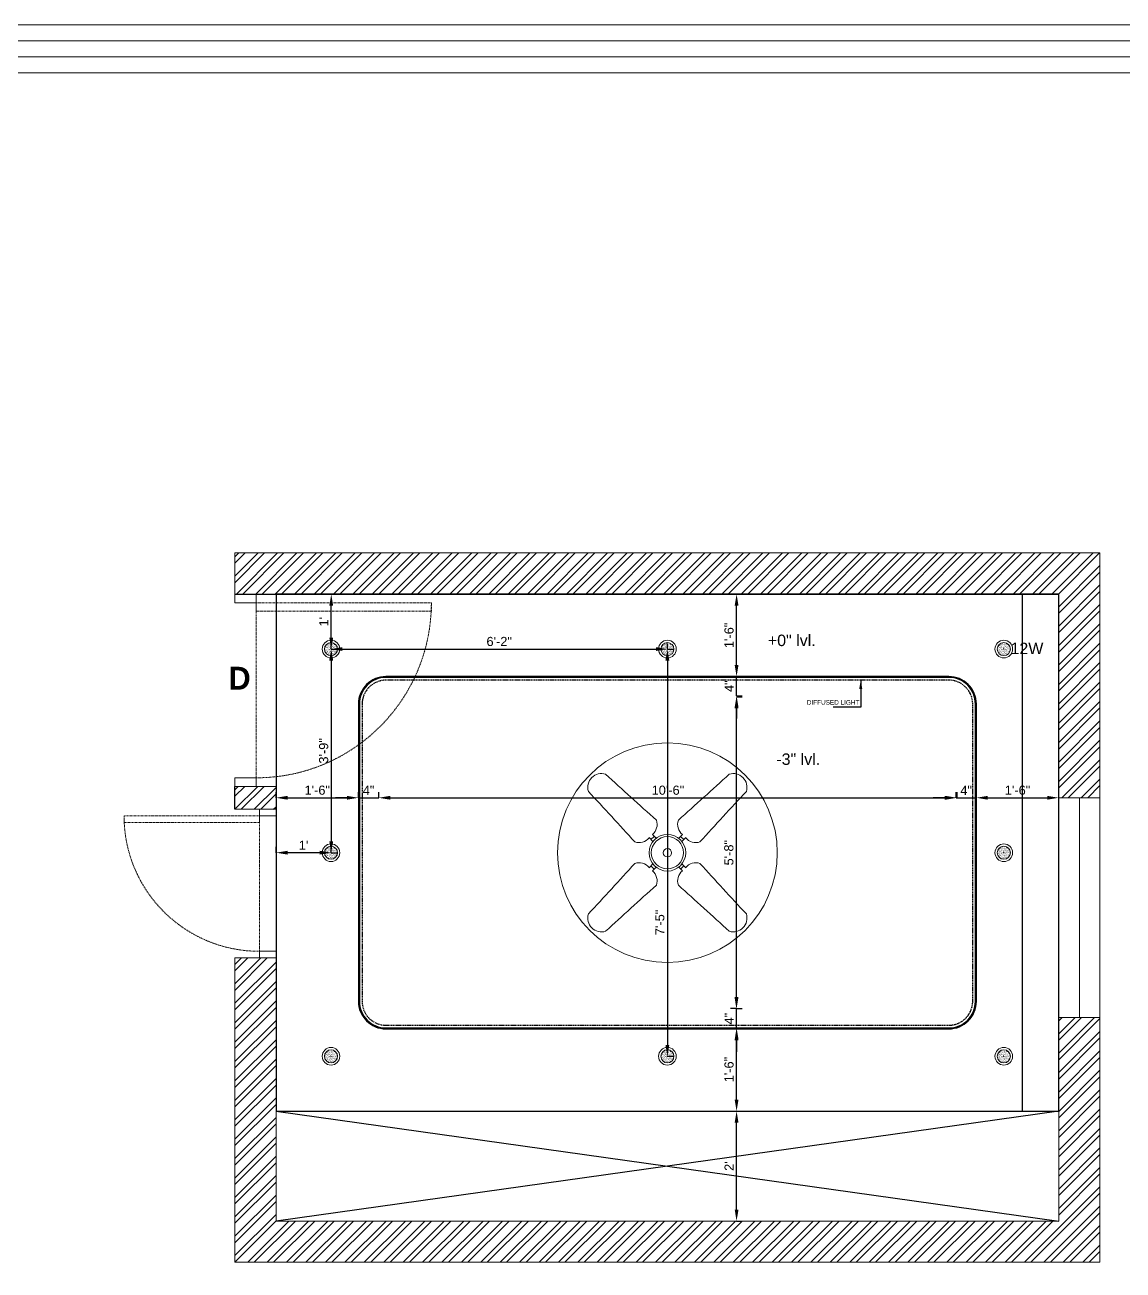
# Model space of a CAD drawing. Header units: inches. Extents: x 213 to 17763, y -4830 to 1802.
# Drawn here: x 4566.4 to 4806.3, y 1141.6 to 1413.7 of the extents above; entities that cross this region are included whole.
import ezdxf

# ---------------------------------------------------------------- set-up
doc = ezdxf.new("R2010")
doc.units = ezdxf.units.IN
doc.header["$MEASUREMENT"] = 0
for name, pattern in [('ACAD_ISO02W100', [15, 12, -3]), ('AUDIT_D_060311083008-3', [0]), ('DASHED2', [0.375, 0.25, -0.125]), ('HIDDEN', [0.375, 0.25, -0.125])]:
    doc.linetypes.add(name, pattern=pattern)
for name, color, linetype in [('.', 30, 'Continuous'), ('A-DOOR', 251, 'AUDIT_D_060311083008-3'), ('A-Door-Frame', 1, 'Continuous'), ('A-Door-Swing', 8, 'HIDDEN'), ('COLUMN', 1, 'Continuous'), ('PDF2_0', 7, 'Continuous'), ('PDF3_Text', 1, 'Continuous')]:
    doc.layers.add(name, color=color, linetype=linetype)
doc.layers.add('PDF2_MK. KITCHEN ESSENTAILS', color=7, linetype='Continuous', true_color=0x767676)
doc.layers.add('ROD', color=7, linetype='Continuous', lineweight=9)
doc.styles.add('Annotative', font='arial.ttf')
doc.styles.add('Arial', font='arial.ttf', dxfattribs={"height": 10})
doc.styles.add('PDF Arial', font='arial.ttf')
doc.styles.get("Standard").update_dxf_attribs({"font": 'arial.ttf'})
doc.dimstyles.new('DETAIL DIM', dxfattribs={"dimtxt": 2, "dimasz": 2, "dimexe": 2, "dimexo": 2, "dimgap": 0, "dimtad": 0, "dimdec": 0, "dimzin": 0, "dimdsep": 46, "dimlunit": 4, "dimtxsty": 'Arial', "dimcen": 2, "dimse1": 1, "dimse2": 1, "dimclrt": 1, "dimadec": 0, "dimazin": 0, "dimtfac": 1, "dimtdec": 0, "dimtofl": 0, "dimtmove": 0, "dimatfit": 3, "dimfxl": 2, "dimfrac": 2, "dimtolj": 1, "dimtzin": 0, "dimarcsym": 1})
doc.dimstyles.new('ISO-25', dxfattribs={"dimtxt": 4.5, "dimasz": 2.5, "dimexe": 1.25, "dimexo": 0.625, "dimtad": 1, "dimdec": 0, "dimlunit": 4, "dimtxsty": 'Standard', "dimcen": 2.5, "dimadec": 0, "dimazin": 0, "dimtfac": 1, "dimtdec": 0, "dimtmove": 0, "dimatfit": 3, "dimfxl": 1, "dimarcsym": 0})
pattern_1 = [(45, (2116.7524, 855.4198), (-2.1213203, 2.1213203), []), (45, (2118.1666, 855.4198), (-2.1213203, 2.1213203), [])]

# ---------------------------------------------------------------- blocks, each defined once
blk = doc.blocks.new('*U34')
at = {"layer": 'A-Door-Frame', "lineweight": 5}
for p, q in [((0, -100), (0, 0)), ((900, -100), (900, 0))]:
    blk.add_line(p, q, dxfattribs=at)
for points in [[(0, -100), (40, -100), (40, 0), (0, 0)], [(900, -100), (860, -100), (860, 0), (900, 0)]]:
    blk.add_lwpolyline(points, dxfattribs=at)
at = {"layer": 'A-Door-Swing', "linetype": 'DASHED2', "lineweight": 5}
blk.add_line((47.3, 0), (867.3, 0), dxfattribs=at)
blk.add_lwpolyline([(40, 0), (40, 820), (80, 820), (80, 0)], close=True, dxfattribs=at)
blk.add_arc((40, 0), 820, 360, 90, dxfattribs=at)
blk = doc.blocks.new('3')
at = {"color": 18, "lineweight": 5, "true_color": 0x000000}
for p, q in [((3389.2, -1076.4), (3365.8, -1052.9)), ((3397.8, -1044.8), (3377.7, -1064.9)), ((3386.6, -1033.2), (3409, -1056.5)), ((3571.3, -1033.2), (3549, -1056.5)), ((3560.1, -1044.8), (3580.2, -1064.9)), ((3568.7, -1076.4), (3592.1, -1052.9)), ((3389.2, -1214.6), (3365.8, -1238)), ((3397.8, -1246.1), (3377.7, -1226.1)), ((3560.1, -1246.1), (3580.2, -1226.1)), ((3568.7, -1214.6), (3592.1, -1238)), ((3386.6, -1257.8), (3409, -1234.5)), ((3571.3, -1257.8), (3549, -1234.5))]:
    blk.add_line(p, q, dxfattribs=at)
for radius in [113.2, 99.1, 26]:
    blk.add_circle((3479, -1145.5), radius, dxfattribs=at)
for centre, radius, start, end in [((3073.6, -742.7), 85, 73.05503, 197.30609), ((27552.9, 26002.3), 36179.8, 227.47452, 228.14348), ((-20595, 26002.3), 36179.8, 311.85652, 312.52548), ((3884.3, -742.7), 85, 342.69391, 106.94497), ((-23516.5, -25390.1), 36179.8, 42.21764, 42.8866), ((30474.4, -25390.1), 36179.8, 137.1134, 137.78236), ((3336.5, -971.6), 79.4, 309.11105, 19.49034), ((3621.4, -971.6), 79.4, 160.50966, 230.88895), ((3304.2, -1004.1), 79.4, 250.87078, 321.25007), ((3653.8, -1004.1), 79.4, 218.74993, 289.12922), ((-23516.5, 23099.1), 36179.8, 317.1134, 317.78236), ((3304.2, -1286.8), 79.4, 38.74993, 109.12922), ((3653.8, -1286.8), 79.4, 70.87078, 141.25007), ((30474.4, 23099.1), 36179.8, 222.21764, 222.8866), ((3336.5, -1319.4), 79.4, 340.50966, 50.88895), ((3621.4, -1319.4), 79.4, 129.11105, 199.49034), ((27552.9, -28293.2), 36179.8, 131.85652, 132.52548), ((-20595, -28293.2), 36179.8, 47.47452, 48.14348), ((3073.6, -1548.3), 85, 162.69391, 286.94497), ((3884.3, -1548.3), 85, 253.05503, 17.30609)]:
    blk.add_arc(centre, radius, start, end, dxfattribs=at)
blk = doc.blocks.new('*D281')
at = {"color": 0, "linetype": 'ACAD_ISO02W100', "lineweight": -2, "transparency": 16777216}
for p, q in [((4721.88, 1176.33), (4723.13, 1176.33)), ((4721.88, 1152.33), (4723.13, 1152.33))]:
    blk.add_line(p, q, dxfattribs=at)
at = {"color": 0, "linetype": 'AUDIT_D_060311083008-3', "lineweight": -2, "transparency": 16777216}
blk.add_line((4721.88, 1154.83), (4721.88, 1173.83), dxfattribs=at)
at = {"color": 0, "transparency": 16777216}
for points in [[(4721.47, 1173.83), (4722.3, 1173.83), (4721.88, 1176.33)], [(4721.47, 1154.83), (4722.3, 1154.83), (4721.88, 1152.33)]]:
    blk.add_solid(points, dxfattribs=at)
at = {"layer": 'Defpoints', "color": 0, "transparency": 16777216}
for p in [(4721.88, 1176.33), (4721.88, 1176.33), (4721.88, 1152.33)]:
    blk.add_point(p, dxfattribs=at)
at = {"color": 0, "transparency": 16777216, "insert": (4720.25, 1164.33), "char_height": 2, "attachment_point": 5, "rotation": 90}
blk.add_mtext("2'", dxfattribs=at)
blk = doc.blocks.new('*D282')
at = {"color": 0, "linetype": 'ACAD_ISO02W100', "lineweight": -2, "transparency": 16777216}
for p, q in [((4721.88, 1194.53), (4723.13, 1194.53)), ((4721.88, 1176.33), (4723.13, 1176.33))]:
    blk.add_line(p, q, dxfattribs=at)
at = {"color": 0, "linetype": 'AUDIT_D_060311083008-3', "lineweight": -2, "transparency": 16777216}
blk.add_line((4721.88, 1178.83), (4721.88, 1192.03), dxfattribs=at)
at = {"color": 0, "transparency": 16777216}
for points in [[(4721.47, 1192.03), (4722.3, 1192.03), (4721.88, 1194.53)], [(4721.47, 1178.83), (4722.3, 1178.83), (4721.88, 1176.33)]]:
    blk.add_solid(points, dxfattribs=at)
at = {"layer": 'Defpoints', "color": 0, "transparency": 16777216}
for p in [(4721.88, 1194.53), (4721.88, 1194.53), (4721.88, 1176.33)]:
    blk.add_point(p, dxfattribs=at)
at = {"color": 0, "transparency": 16777216, "insert": (4720.24, 1185.43), "char_height": 2, "attachment_point": 5, "rotation": 90}
blk.add_mtext('1\'-6"', dxfattribs=at)
blk = doc.blocks.new('*D283')
at = {"color": 0, "linetype": 'AUDIT_D_060311083008-3', "lineweight": -2, "transparency": 16777216}
for p, q in [((4721.88, 1201.26), (4721.88, 1203.76)), ((4721.88, 1194.33), (4721.88, 1198.76)), ((4721.88, 1191.83), (4721.88, 1189.33))]:
    blk.add_line(p, q, dxfattribs=at)
at = {"color": 0, "linetype": 'ACAD_ISO02W100', "lineweight": -2, "transparency": 16777216}
for p, q in [((4721.88, 1198.76), (4723.13, 1198.76)), ((4721.88, 1194.33), (4723.13, 1194.33))]:
    blk.add_line(p, q, dxfattribs=at)
at = {"color": 0, "transparency": 16777216}
for points in [[(4721.47, 1201.26), (4722.3, 1201.26), (4721.88, 1198.76)], [(4721.47, 1191.83), (4722.3, 1191.83), (4721.88, 1194.33)]]:
    blk.add_solid(points, dxfattribs=at)
at = {"layer": 'Defpoints', "color": 0, "transparency": 16777216}
for p in [(4721.88, 1198.76), (4721.88, 1198.76), (4721.88, 1194.33)]:
    blk.add_point(p, dxfattribs=at)
at = {"color": 0, "transparency": 16777216, "insert": (4720.26, 1196.55), "char_height": 2, "attachment_point": 5, "rotation": 90}
blk.add_mtext('4"', dxfattribs=at)
blk = doc.blocks.new('*D284')
at = {"color": 0, "linetype": 'ACAD_ISO02W100', "lineweight": -2, "transparency": 16777216}
for p, q in [((4721.84, 1266.9), (4723.09, 1266.9)), ((4721.84, 1198.76), (4720.59, 1198.76))]:
    blk.add_line(p, q, dxfattribs=at)
at = {"color": 0, "linetype": 'AUDIT_D_060311083008-3', "lineweight": -2, "transparency": 16777216}
blk.add_line((4721.84, 1201.26), (4721.84, 1264.4), dxfattribs=at)
at = {"color": 0, "transparency": 16777216}
for points in [[(4721.43, 1264.4), (4722.26, 1264.4), (4721.84, 1266.9)], [(4721.43, 1201.26), (4722.26, 1201.26), (4721.84, 1198.76)]]:
    blk.add_solid(points, dxfattribs=at)
at = {"layer": 'Defpoints', "color": 0, "transparency": 16777216}
for p in [(4721.84, 1266.9), (4721.84, 1266.9), (4721.88, 1198.76)]:
    blk.add_point(p, dxfattribs=at)
at = {"color": 0, "transparency": 16777216, "insert": (4720.2, 1232.83), "char_height": 2, "attachment_point": 5, "rotation": 90}
blk.add_mtext('5\'-8"', dxfattribs=at)
blk = doc.blocks.new('*D285')
at = {"color": 0, "linetype": 'AUDIT_D_060311083008-3', "lineweight": -2, "transparency": 16777216}
for p, q in [((4721.88, 1273.83), (4721.88, 1276.33)), ((4721.88, 1267.13), (4721.88, 1271.33)), ((4721.88, 1264.63), (4721.88, 1262.13))]:
    blk.add_line(p, q, dxfattribs=at)
at = {"color": 0, "linetype": 'ACAD_ISO02W100', "lineweight": -2, "transparency": 16777216}
for p, q in [((4721.88, 1271.33), (4723.13, 1271.33)), ((4721.88, 1267.13), (4723.13, 1267.13))]:
    blk.add_line(p, q, dxfattribs=at)
at = {"color": 0, "transparency": 16777216}
for points in [[(4721.47, 1273.83), (4722.3, 1273.83), (4721.88, 1271.33)], [(4721.47, 1264.63), (4722.3, 1264.63), (4721.88, 1267.13)]]:
    blk.add_solid(points, dxfattribs=at)
at = {"layer": 'Defpoints', "color": 0, "transparency": 16777216}
for p in [(4721.88, 1271.33), (4721.88, 1271.33), (4721.88, 1267.13)]:
    blk.add_point(p, dxfattribs=at)
at = {"color": 0, "transparency": 16777216, "insert": (4720.26, 1269.23), "char_height": 2, "attachment_point": 5, "rotation": 90}
blk.add_mtext('4"', dxfattribs=at)
blk = doc.blocks.new('*D286')
at = {"color": 0, "linetype": 'ACAD_ISO02W100', "lineweight": -2, "transparency": 16777216}
for p, q in [((4721.88, 1289.33), (4723.13, 1289.33)), ((4721.88, 1271.33), (4723.13, 1271.33))]:
    blk.add_line(p, q, dxfattribs=at)
at = {"color": 0, "linetype": 'AUDIT_D_060311083008-3', "lineweight": -2, "transparency": 16777216}
blk.add_line((4721.88, 1273.83), (4721.88, 1286.83), dxfattribs=at)
at = {"color": 0, "transparency": 16777216}
for points in [[(4721.47, 1286.83), (4722.3, 1286.83), (4721.88, 1289.33)], [(4721.47, 1273.83), (4722.3, 1273.83), (4721.88, 1271.33)]]:
    blk.add_solid(points, dxfattribs=at)
at = {"layer": 'Defpoints', "color": 0, "transparency": 16777216}
for p in [(4721.88, 1289.33), (4721.88, 1289.33), (4721.88, 1271.33)]:
    blk.add_point(p, dxfattribs=at)
at = {"color": 0, "transparency": 16777216, "insert": (4720.24, 1280.33), "char_height": 2, "attachment_point": 5, "rotation": 90}
blk.add_mtext('1\'-6"', dxfattribs=at)
blk = doc.blocks.new('*D287')
at = {"color": 0, "linetype": 'ACAD_ISO02W100', "lineweight": -2, "transparency": 16777216}
for p, q in [((4621.27, 1244.83), (4621.27, 1246.08)), ((4639.27, 1244.83), (4639.27, 1246.08))]:
    blk.add_line(p, q, dxfattribs=at)
at = {"color": 0, "linetype": 'AUDIT_D_060311083008-3', "lineweight": -2, "transparency": 16777216}
blk.add_line((4623.77, 1244.83), (4636.77, 1244.83), dxfattribs=at)
at = {"color": 0, "transparency": 16777216}
for points in [[(4623.77, 1245.25), (4623.77, 1244.42), (4621.27, 1244.83)], [(4636.77, 1245.25), (4636.77, 1244.42), (4639.27, 1244.83)]]:
    blk.add_solid(points, dxfattribs=at)
at = {"layer": 'Defpoints', "color": 0, "transparency": 16777216}
for p in [(4621.27, 1244.83), (4639.27, 1244.83), (4639.27, 1244.83)]:
    blk.add_point(p, dxfattribs=at)
at = {"color": 0, "transparency": 16777216, "insert": (4630.27, 1246.48), "char_height": 2, "attachment_point": 5}
blk.add_mtext('1\'-6"', dxfattribs=at)
blk = doc.blocks.new('*D288')
at = {"color": 0, "linetype": 'AUDIT_D_060311083008-3', "lineweight": -2, "transparency": 16777216}
for p, q in [((4636.77, 1244.83), (4634.27, 1244.83)), ((4639.27, 1244.83), (4643.7, 1244.83)), ((4646.2, 1244.83), (4648.7, 1244.83))]:
    blk.add_line(p, q, dxfattribs=at)
at = {"color": 0, "linetype": 'ACAD_ISO02W100', "lineweight": -2, "transparency": 16777216}
for p, q in [((4639.27, 1244.83), (4639.27, 1246.08)), ((4643.7, 1244.83), (4643.7, 1246.08))]:
    blk.add_line(p, q, dxfattribs=at)
at = {"color": 0, "transparency": 16777216}
for points in [[(4636.77, 1245.25), (4636.77, 1244.42), (4639.27, 1244.83)], [(4646.2, 1245.25), (4646.2, 1244.42), (4643.7, 1244.83)]]:
    blk.add_solid(points, dxfattribs=at)
at = {"layer": 'Defpoints', "color": 0, "transparency": 16777216}
for p in [(4639.27, 1244.83), (4643.7, 1244.83), (4643.7, 1244.83)]:
    blk.add_point(p, dxfattribs=at)
at = {"color": 0, "transparency": 16777216, "insert": (4641.48, 1246.46), "char_height": 2, "attachment_point": 5}
blk.add_mtext('4"', dxfattribs=at)
blk = doc.blocks.new('*D289')
at = {"color": 0, "linetype": 'ACAD_ISO02W100', "lineweight": -2, "transparency": 16777216}
for p, q in [((4643.7, 1244.83), (4643.7, 1246.08)), ((4770.07, 1244.83), (4770.07, 1246.08))]:
    blk.add_line(p, q, dxfattribs=at)
at = {"color": 0, "linetype": 'AUDIT_D_060311083008-3', "lineweight": -2, "transparency": 16777216}
blk.add_line((4646.2, 1244.83), (4767.57, 1244.83), dxfattribs=at)
at = {"color": 0, "transparency": 16777216}
for points in [[(4646.2, 1245.25), (4646.2, 1244.42), (4643.7, 1244.83)], [(4767.57, 1245.25), (4767.57, 1244.42), (4770.07, 1244.83)]]:
    blk.add_solid(points, dxfattribs=at)
at = {"layer": 'Defpoints', "color": 0, "transparency": 16777216}
for p in [(4643.7, 1244.83), (4770.07, 1244.83), (4770.07, 1244.83)]:
    blk.add_point(p, dxfattribs=at)
at = {"color": 0, "transparency": 16777216, "insert": (4706.88, 1246.48), "char_height": 2, "attachment_point": 5}
blk.add_mtext('10\'-6"', dxfattribs=at)
blk = doc.blocks.new('*D290')
at = {"color": 0, "linetype": 'AUDIT_D_060311083008-3', "lineweight": -2, "transparency": 16777216}
for p, q in [((4767.34, 1244.83), (4764.84, 1244.83)), ((4769.84, 1244.83), (4774.27, 1244.83)), ((4776.77, 1244.83), (4779.27, 1244.83))]:
    blk.add_line(p, q, dxfattribs=at)
at = {"color": 0, "linetype": 'ACAD_ISO02W100', "lineweight": -2, "transparency": 16777216}
for p, q in [((4769.84, 1244.83), (4769.84, 1246.08)), ((4774.27, 1244.83), (4774.27, 1246.08))]:
    blk.add_line(p, q, dxfattribs=at)
at = {"color": 0, "transparency": 16777216}
for points in [[(4767.34, 1245.25), (4767.34, 1244.42), (4769.84, 1244.83)], [(4776.77, 1245.25), (4776.77, 1244.42), (4774.27, 1244.83)]]:
    blk.add_solid(points, dxfattribs=at)
at = {"layer": 'Defpoints', "color": 0, "transparency": 16777216}
for p in [(4769.84, 1244.83), (4774.27, 1244.83), (4774.27, 1244.83)]:
    blk.add_point(p, dxfattribs=at)
at = {"color": 0, "transparency": 16777216, "insert": (4772.05, 1246.46), "char_height": 2, "attachment_point": 5}
blk.add_mtext('4"', dxfattribs=at)
blk = doc.blocks.new('*D291')
at = {"color": 0, "linetype": 'ACAD_ISO02W100', "lineweight": -2, "transparency": 16777216}
for p, q in [((4774.27, 1244.83), (4774.27, 1246.08)), ((4792.27, 1244.83), (4792.27, 1246.08))]:
    blk.add_line(p, q, dxfattribs=at)
at = {"color": 0, "linetype": 'AUDIT_D_060311083008-3', "lineweight": -2, "transparency": 16777216}
blk.add_line((4776.77, 1244.83), (4789.77, 1244.83), dxfattribs=at)
at = {"color": 0, "transparency": 16777216}
for points in [[(4776.77, 1245.25), (4776.77, 1244.42), (4774.27, 1244.83)], [(4789.77, 1245.25), (4789.77, 1244.42), (4792.27, 1244.83)]]:
    blk.add_solid(points, dxfattribs=at)
at = {"layer": 'Defpoints', "color": 0, "transparency": 16777216}
for p in [(4774.27, 1244.83), (4792.27, 1244.83), (4792.27, 1244.83)]:
    blk.add_point(p, dxfattribs=at)
at = {"color": 0, "transparency": 16777216, "insert": (4783.27, 1246.48), "char_height": 2, "attachment_point": 5}
blk.add_mtext('1\'-6"', dxfattribs=at)
blk = doc.blocks.new('*D292')
at = {"color": 0, "linetype": 'ACAD_ISO02W100', "lineweight": -2, "transparency": 16777216}
for p, q in [((4633.32, 1289.33), (4634.57, 1289.33)), ((4633.32, 1277.33), (4634.57, 1277.33))]:
    blk.add_line(p, q, dxfattribs=at)
at = {"color": 0, "linetype": 'AUDIT_D_060311083008-3', "lineweight": -2, "transparency": 16777216}
blk.add_line((4633.32, 1279.83), (4633.32, 1286.83), dxfattribs=at)
at = {"color": 0, "transparency": 16777216}
for points in [[(4632.9, 1286.83), (4633.74, 1286.83), (4633.32, 1289.33)], [(4632.9, 1279.83), (4633.74, 1279.83), (4633.32, 1277.33)]]:
    blk.add_solid(points, dxfattribs=at)
at = {"layer": 'Defpoints', "color": 0, "transparency": 16777216}
for p in [(4633.32, 1289.33), (4633.32, 1289.33), (4633.32, 1277.33)]:
    blk.add_point(p, dxfattribs=at)
at = {"color": 0, "transparency": 16777216, "insert": (4631.69, 1283.33), "char_height": 2, "attachment_point": 5, "rotation": 90}
blk.add_mtext("1'", dxfattribs=at)
blk = doc.blocks.new('*D293')
at = {"color": 0, "linetype": 'ACAD_ISO02W100', "lineweight": -2, "transparency": 16777216}
for p, q in [((4706.77, 1277.33), (4708.02, 1277.33)), ((4706.77, 1188.33), (4708.02, 1188.33))]:
    blk.add_line(p, q, dxfattribs=at)
at = {"color": 0, "linetype": 'AUDIT_D_060311083008-3', "lineweight": -2, "transparency": 16777216}
blk.add_line((4706.77, 1274.83), (4706.77, 1190.83), dxfattribs=at)
at = {"color": 0, "transparency": 16777216}
for points in [[(4706.35, 1274.83), (4707.18, 1274.83), (4706.77, 1277.33)], [(4706.35, 1190.83), (4707.18, 1190.83), (4706.77, 1188.33)]]:
    blk.add_solid(points, dxfattribs=at)
at = {"layer": 'Defpoints', "color": 0, "transparency": 16777216}
for p in [(4706.77, 1277.33), (4706.77, 1188.33), (4706.77, 1188.33)]:
    blk.add_point(p, dxfattribs=at)
at = {"color": 0, "transparency": 16777216, "insert": (4705.12, 1217.59), "char_height": 2, "attachment_point": 5, "rotation": 90}
blk.add_mtext('7\'-5"', dxfattribs=at)
blk = doc.blocks.new('*D294')
at = {"color": 0, "linetype": 'ACAD_ISO02W100', "lineweight": -2, "transparency": 16777216}
for p, q in [((4633.27, 1277.33), (4633.27, 1278.58)), ((4706.77, 1277.33), (4706.77, 1278.58))]:
    blk.add_line(p, q, dxfattribs=at)
at = {"color": 0, "linetype": 'AUDIT_D_060311083008-3', "lineweight": -2, "transparency": 16777216}
blk.add_line((4635.77, 1277.33), (4704.27, 1277.33), dxfattribs=at)
at = {"color": 0, "transparency": 16777216}
for points in [[(4635.77, 1277.75), (4635.77, 1276.92), (4633.27, 1277.33)], [(4704.27, 1277.75), (4704.27, 1276.92), (4706.77, 1277.33)]]:
    blk.add_solid(points, dxfattribs=at)
at = {"layer": 'Defpoints', "color": 0, "transparency": 16777216}
for p in [(4633.27, 1277.33), (4706.77, 1277.33), (4706.77, 1277.33)]:
    blk.add_point(p, dxfattribs=at)
at = {"color": 0, "transparency": 16777216, "insert": (4670.02, 1278.98), "char_height": 2, "attachment_point": 5}
blk.add_mtext('6\'-2"', dxfattribs=at)
blk = doc.blocks.new('*D295')
at = {"color": 0, "linetype": 'ACAD_ISO02W100', "lineweight": -2, "transparency": 16777216}
for p, q in [((4633.32, 1277.33), (4634.57, 1277.33)), ((4633.32, 1232.83), (4634.57, 1232.83))]:
    blk.add_line(p, q, dxfattribs=at)
at = {"color": 0, "linetype": 'AUDIT_D_060311083008-3', "lineweight": -2, "transparency": 16777216}
blk.add_line((4633.32, 1274.83), (4633.32, 1235.33), dxfattribs=at)
at = {"color": 0, "transparency": 16777216}
for points in [[(4632.9, 1274.83), (4633.74, 1274.83), (4633.32, 1277.33)], [(4632.9, 1235.33), (4633.74, 1235.33), (4633.32, 1232.83)]]:
    blk.add_solid(points, dxfattribs=at)
at = {"layer": 'Defpoints', "color": 0, "transparency": 16777216}
for p in [(4633.27, 1277.33), (4633.27, 1232.83), (4633.32, 1232.83)]:
    blk.add_point(p, dxfattribs=at)
at = {"color": 0, "transparency": 16777216, "insert": (4631.67, 1255.08), "char_height": 2, "attachment_point": 5, "rotation": 90}
blk.add_mtext('3\'-9"', dxfattribs=at)
blk = doc.blocks.new('*D296')
at = {"color": 0, "linetype": 'ACAD_ISO02W100', "lineweight": -2, "transparency": 16777216}
for p, q in [((4621.27, 1232.83), (4621.27, 1234.08)), ((4633.27, 1232.83), (4633.27, 1234.08))]:
    blk.add_line(p, q, dxfattribs=at)
at = {"color": 0, "linetype": 'AUDIT_D_060311083008-3', "lineweight": -2, "transparency": 16777216}
blk.add_line((4630.77, 1232.83), (4623.77, 1232.83), dxfattribs=at)
at = {"color": 0, "transparency": 16777216}
for points in [[(4623.77, 1233.25), (4623.77, 1232.42), (4621.27, 1232.83)], [(4630.77, 1233.25), (4630.77, 1232.42), (4633.27, 1232.83)]]:
    blk.add_solid(points, dxfattribs=at)
at = {"layer": 'Defpoints', "color": 0, "transparency": 16777216}
for p in [(4621.27, 1232.83), (4621.27, 1232.83), (4633.27, 1232.83)]:
    blk.add_point(p, dxfattribs=at)
at = {"color": 0, "transparency": 16777216, "insert": (4627.27, 1234.46), "char_height": 2, "attachment_point": 5}
blk.add_mtext("1'", dxfattribs=at)

msp = doc.modelspace()

# ---------------------------------------------------------------- hatches: boundary and pattern name
at = {"layer": '.'}
h = msp.add_hatch(dxfattribs=at)
h.set_pattern_fill('ANSI32', color=1, scale=8)
h.set_pattern_definition(pattern_1)
h.paths.add_polyline_path([(4801.27, 1298.33), (4621.27, 1298.33), (4612.27, 1298.33), (4612.27, 1289.33), (4792.27, 1289.33), (4792.27, 1244.83), (4801.27, 1244.83)])
h.paths.add_polyline_path([(4621.27, 1209.83), (4617.66, 1209.83), (4612.27, 1209.83), (4612.27, 1143.33), (4792.27, 1143.33), (4801.27, 1143.33), (4801.27, 1152.33), (4801.27, 1196.83), (4792.27, 1196.83), (4792.27, 1152.33), (4621.27, 1152.33)])
h = msp.add_hatch(dxfattribs=at)
h.set_pattern_fill('ANSI32', color=1, scale=8)
h.set_pattern_definition(pattern_1)
h.paths.add_polyline_path([(4621.27, 1247.33), (4612.27, 1247.33), (4612.27, 1242.33), (4621.27, 1242.33)])
at = {"lineweight": 5}
h = msp.add_hatch(dxfattribs=at)
h.set_pattern_fill('AR-SAND', color=1, scale=0.2)
h.set_pattern_definition([(37.5, (-121288.2637, -237043.77252), (-0.01259867162, 0.3853647538), [0, -0.304, 0, -0.34, 0, -0.325]), (7.5, (-121288.2637, -237043.7725), (0.3539553411, 0.564429213), [0, -0.164, 0, -0.274, 0, -0.105]), (327.5, (-121288.5097, -237043.77252), (0.62282837235, 0.0011318107), [0, -0.1, 0, -0.36, 0, -0.47]), (317.5, (-121288.5097, -237043.7725), (0.6012253209, 0.175535113), [0, -0.05, 0, -0.236, 0, -0.27])])
h.paths.add_polyline_path([(4631.84, 1277.33, 1), (4634.7, 1277.33, 1)])
h = msp.add_hatch(dxfattribs=at)
h.set_pattern_fill('AR-SAND', color=1, scale=0.2)
h.set_pattern_definition([(37.5, (-121214.7637, -237043.77252), (-0.01259867162, 0.3853647538), [0, -0.304, 0, -0.34, 0, -0.325]), (7.5, (-121214.7637, -237043.7725), (0.3539553411, 0.564429213), [0, -0.164, 0, -0.274, 0, -0.105]), (327.5, (-121215.0097, -237043.77252), (0.62282837235, 0.0011318107), [0, -0.1, 0, -0.36, 0, -0.47]), (317.5, (-121215.0097, -237043.7725), (0.6012253209, 0.175535113), [0, -0.05, 0, -0.236, 0, -0.27])])
h.paths.add_polyline_path([(4705.34, 1277.33, 1), (4708.2, 1277.33, 1)])
h = msp.add_hatch(dxfattribs=at)
h.set_pattern_fill('AR-SAND', color=1, scale=0.2)
h.set_pattern_definition([(37.5, (-121141.2637, -237043.77252), (-0.01259867162, 0.3853647538), [0, -0.304, 0, -0.34, 0, -0.325]), (7.5, (-121141.2637, -237043.7725), (0.3539553411, 0.564429213), [0, -0.164, 0, -0.274, 0, -0.105]), (327.5, (-121141.5097, -237043.77252), (0.62282837235, 0.0011318107), [0, -0.1, 0, -0.36, 0, -0.47]), (317.5, (-121141.5097, -237043.7725), (0.6012253209, 0.175535113), [0, -0.05, 0, -0.236, 0, -0.27])])
h.paths.add_polyline_path([(4778.84, 1277.33, 1), (4781.7, 1277.33, 1)])
h = msp.add_hatch(dxfattribs=at)
h.set_pattern_fill('AR-SAND', color=1, scale=0.2)
h.set_pattern_definition([(37.5, (-121288.2637, -237088.27252), (-0.01259867162, 0.3853647538), [0, -0.304, 0, -0.34, 0, -0.325]), (7.5, (-121288.2637, -237088.2725), (0.3539553411, 0.564429213), [0, -0.164, 0, -0.274, 0, -0.105]), (327.5, (-121288.5097, -237088.27252), (0.62282837235, 0.0011318107), [0, -0.1, 0, -0.36, 0, -0.47]), (317.5, (-121288.5097, -237088.2725), (0.6012253209, 0.175535113), [0, -0.05, 0, -0.236, 0, -0.27])])
h.paths.add_polyline_path([(4631.84, 1232.83, 1), (4634.7, 1232.83, 1)])
h = msp.add_hatch(dxfattribs=at)
h.set_pattern_fill('AR-SAND', color=1, scale=0.2)
h.set_pattern_definition([(37.5, (-121141.2637, -237088.27252), (-0.01259867162, 0.3853647538), [0, -0.304, 0, -0.34, 0, -0.325]), (7.5, (-121141.2637, -237088.2725), (0.3539553411, 0.564429213), [0, -0.164, 0, -0.274, 0, -0.105]), (327.5, (-121141.5097, -237088.27252), (0.62282837235, 0.0011318107), [0, -0.1, 0, -0.36, 0, -0.47]), (317.5, (-121141.5097, -237088.2725), (0.6012253209, 0.175535113), [0, -0.05, 0, -0.236, 0, -0.27])])
h.paths.add_polyline_path([(4778.84, 1232.83, 1), (4781.7, 1232.83, 1)])
h = msp.add_hatch(dxfattribs=at)
h.set_pattern_fill('AR-SAND', color=1, scale=0.2)
h.set_pattern_definition([(37.5, (-121288.2637, -237132.77252), (-0.01259867162, 0.3853647538), [0, -0.304, 0, -0.34, 0, -0.325]), (7.5, (-121288.2637, -237132.7725), (0.3539553411, 0.564429213), [0, -0.164, 0, -0.274, 0, -0.105]), (327.5, (-121288.5097, -237132.77252), (0.62282837235, 0.0011318107), [0, -0.1, 0, -0.36, 0, -0.47]), (317.5, (-121288.5097, -237132.7725), (0.6012253209, 0.175535113), [0, -0.05, 0, -0.236, 0, -0.27])])
h.paths.add_polyline_path([(4631.84, 1188.33, 1), (4634.7, 1188.33, 1)])
h = msp.add_hatch(dxfattribs=at)
h.set_pattern_fill('AR-SAND', color=1, scale=0.2)
h.set_pattern_definition([(37.5, (-121214.7637, -237132.77252), (-0.01259867162, 0.3853647538), [0, -0.304, 0, -0.34, 0, -0.325]), (7.5, (-121214.7637, -237132.7725), (0.3539553411, 0.564429213), [0, -0.164, 0, -0.274, 0, -0.105]), (327.5, (-121215.0097, -237132.77252), (0.62282837235, 0.0011318107), [0, -0.1, 0, -0.36, 0, -0.47]), (317.5, (-121215.0097, -237132.7725), (0.6012253209, 0.175535113), [0, -0.05, 0, -0.236, 0, -0.27])])
h.paths.add_polyline_path([(4705.34, 1188.33, 1), (4708.2, 1188.33, 1)])
h = msp.add_hatch(dxfattribs=at)
h.set_pattern_fill('AR-SAND', color=1, scale=0.2)
h.set_pattern_definition([(37.5, (-121141.2637, -237132.77252), (-0.01259867162, 0.3853647538), [0, -0.304, 0, -0.34, 0, -0.325]), (7.5, (-121141.2637, -237132.7725), (0.3539553411, 0.564429213), [0, -0.164, 0, -0.274, 0, -0.105]), (327.5, (-121141.5097, -237132.77252), (0.62282837235, 0.0011318107), [0, -0.1, 0, -0.36, 0, -0.47]), (317.5, (-121141.5097, -237132.7725), (0.6012253209, 0.175535113), [0, -0.05, 0, -0.236, 0, -0.27])])
h.paths.add_polyline_path([(4778.84, 1188.33, 1), (4781.7, 1188.33, 1)])

# ---------------------------------------------------------------- linework, layer by layer
for p, q in [((4612.27, 1289.33), (4792.27, 1289.33)), ((4784.27, 1289.33), (4784.27, 1176.33)), ((4612.27, 1242.33), (4612.27, 1247.33)), ((4621.27, 1176.33), (4792.27, 1152.33)), ((4792.27, 1176.33), (4621.27, 1152.33))]:
    msp.add_line(p, q)
msp.add_lwpolyline([(4621.27, 1176.33), (4792.27, 1176.33), (4792.27, 1289.33), (4621.27, 1289.33)], close=True)
for points in [[(4645.27, 1194.33), (4768.27, 1194.33, 0.414214), (4774.27, 1200.33), (4774.27, 1265.33, 0.414214), (4768.27, 1271.33), (4645.27, 1271.33, 0.414214), (4639.27, 1265.33), (4639.27, 1200.33, 0.414214)], [(4645.27, 1194.53), (4768.27, 1194.53, 0.414214), (4774.07, 1200.33), (4774.07, 1265.33, 0.414214), (4768.27, 1271.13), (4645.27, 1271.13, 0.414214), (4639.47, 1265.33), (4639.47, 1200.33, 0.414214)]]:
    msp.add_lwpolyline(points, format="xyb", close=True)
at = {"color": 6, "linetype": 'DASHED2'}
msp.add_lwpolyline([(4645.27, 1195.13), (4768.27, 1195.13, 0.414214), (4773.47, 1200.33), (4773.47, 1265.33, 0.414214), (4768.27, 1270.53), (4645.27, 1270.53, 0.414214), (4640.07, 1265.33), (4640.07, 1200.33, 0.414214)], format="xyb", close=True, dxfattribs=at)
at = {"lineweight": 5}
for centre, radius in [((4633.27, 1277.33), 1.93), ((4706.77, 1277.33), 1.93), ((4780.27, 1277.33), 1.93), ((4633.27, 1277.33), 1.43), ((4706.77, 1277.33), 1.43), ((4780.27, 1277.33), 1.43), ((4633.27, 1232.83), 1.93), ((4633.27, 1232.83), 1.43), ((4780.27, 1232.83), 1.93), ((4780.27, 1232.83), 1.43), ((4633.27, 1188.33), 1.93), ((4633.27, 1188.33), 1.43), ((4706.77, 1188.33), 1.93), ((4706.77, 1188.33), 1.43), ((4780.27, 1188.33), 1.93), ((4780.27, 1188.33), 1.43)]:
    msp.add_circle(centre, radius, dxfattribs=at)
at = {"color": 5, "lineweight": 5}
msp.add_circle((4706.77, 1232.83), 24, dxfattribs=at)
at = {"lineweight": 5}
for p in [(4633.27, 1277.33), (4706.77, 1277.33), (4780.27, 1277.33), (4633.27, 1232.83), (4780.27, 1232.83), (4633.27, 1188.33), (4706.77, 1188.33), (4780.27, 1188.33)]:
    msp.add_point(p, dxfattribs=at)
at = {"layer": 'PDF2_0', "lineweight": 5}
msp.add_lwpolyline([(5013.48, 595.8), (4069.65, 595.8), (4069.65, 1413.74), (5223.21, 1413.74), (5223.21, 805.53, -0.414214)], format="xyb", close=True, dxfattribs=at)
for points in [[(5013.48, 599.27), (4073.12, 599.27), (4073.12, 1410.27), (5219.74, 1410.27), (5219.74, 805.53, -0.414214), (5013.48, 599.27)], [(5013.48, 602.77), (4076.62, 602.77), (4076.62, 1406.77), (5216.24, 1406.77), (5216.24, 805.53, -0.414214), (5013.48, 602.77)]]:
    msp.add_lwpolyline(points, format="xyb", dxfattribs=at)
msp.add_lwpolyline([(4080.12, 1403.28), (5020.13, 1403.28), (5020.13, 628.28), (4080.12, 628.28)], close=True, dxfattribs=at)
at = {"layer": 'PDF2_MK. KITCHEN ESSENTAILS', "lineweight": 5}
msp.add_lwpolyline([(4080.12, 628.28), (5020.13, 628.28), (5020.13, 1403.28), (4080.12, 1403.28)], close=True, dxfattribs=at)
at = {"layer": 'ROD'}
for p, q in [((4612.27, 1298.33), (4612.27, 1289.33)), ((4621.27, 1298.33), (4612.27, 1298.33)), ((4801.27, 1298.33), (4621.27, 1298.33)), ((4801.27, 1298.33), (4801.27, 1152.33)), ((4792.27, 1152.33), (4792.27, 1289.33)), ((4612.27, 1247.33), (4621.27, 1247.33)), ((4612.27, 1247.33), (4621.27, 1247.33)), ((4621.27, 1242.33), (4621.27, 1247.33)), ((4612.27, 1242.33), (4621.27, 1242.33)), ((4612.27, 1143.33), (4612.27, 1209.83)), ((4621.27, 1152.33), (4621.27, 1209.83)), ((4792.27, 1176.33), (4621.27, 1176.33)), ((4792.27, 1152.33), (4621.27, 1152.33)), ((4801.27, 1152.33), (4801.27, 1143.33)), ((4612.27, 1143.33), (4792.27, 1143.33)), ((4801.27, 1143.33), (4792.27, 1143.33))]:
    msp.add_line(p, q, dxfattribs=at)
at = {"layer": 'ROD', "color": 5}
msp.add_line((4796.77, 1196.83), (4796.77, 1244.83), dxfattribs=at)
msp.add_lwpolyline([(4801.27, 1244.83), (4792.27, 1244.83), (4792.27, 1196.83), (4801.27, 1196.83)], close=True, dxfattribs=at)
at = {"layer": 'ROD'}
for points in [[(4612.27, 1242.33), (4621.27, 1242.33)], [(4621.27, 1209.83), (4612.27, 1209.83)]]:
    msp.add_lwpolyline(points, dxfattribs=at)

# ---------------------------------------------------------------- block references
at = {"lineweight": 5, "xscale": 0.03546819263372884, "yscale": 0.03546819263372884, "zscale": 0.03546819263372884}
msp.add_blockref('3', (4583.37, 1273.46), dxfattribs=at)
at = {"layer": 'A-DOOR', "lineweight": 5}
for p, xscale, yscale, zscale, rotation in [((4616.93, 1289.33), 0.04666663502872134, 0.04666663502872134, 0.04666663502872134, 270), ((4617.66, 1242.33), -0.03611111111109516, 0.03611111111109516, 0.03611111111109516, 90)]:
    msp.add_blockref('*U34', p, dxfattribs=dict(at, xscale=xscale, yscale=yscale, zscale=zscale, rotation=rotation))

# ---------------------------------------------------------------- texts
at = {"lineweight": 5, "insert": (4607.63, 1273.47), "char_height": 5, "width": 11.3393, "attachment_point": 1, "style": 'Annotative'}
msp.add_mtext('\\pxqc;{\\fAIGDT|b1|i0|c2|p2;\\C6;D}', dxfattribs=at)
at = {"layer": 'COLUMN', "color": 0, "lineweight": 5, "insert": (4730.29, 1266.18), "char_height": 1, "attachment_point": 1}
msp.add_mtext_dynamic_manual_height_columns('\\pxqc;DIFFUSED LIGHT ', width=25.3781, gutter_width=1, heights=[0], dxfattribs=at)
at = {"layer": 'PDF3_Text', "lineweight": 5, "char_height": 2.5, "attachment_point": 9, "style": 'PDF Arial'}
for s, insert in [('+0" lvl.', (4739.17, 1277.95)), ('-3" lvl.', (4740.15, 1251.98))]:
    msp.add_mtext_dynamic_manual_height_columns(s, width=36.0927, gutter_width=949.34, heights=[0], dxfattribs=dict(at, insert=insert))
at = {"layer": 'PDF3_Text', "lineweight": 5, "insert": (4788.91, 1276.22), "char_height": 2.5, "attachment_point": 9, "style": 'PDF Arial'}
msp.add_mtext('12W', dxfattribs=at)

# ---------------------------------------------------------------- dimensions: what is measured, and where the dimension line sits
for base, p1, p2, picture, middle in [((4633.32, 1289.33), (4633.32, 1277.33), (4633.32, 1289.33), '*D292', (4631.69, 1283.33)), ((4721.88, 1289.33), (4721.88, 1271.33), (4721.88, 1289.33), '*D286', (4720.24, 1280.33)), ((4633.32116138, 1232.83445152), (4633.26619192, 1277.33445152), (4633.26619192, 1232.83445152), '*D295', (4631.67433327, 1255.08445152)), ((4721.88, 1271.33), (4721.88, 1267.13), (4721.88, 1271.33), '*D285', (4720.26, 1269.23)), ((4721.84, 1266.9), (4721.88, 1198.76), (4721.84, 1266.9), '*D284', (4720.2, 1232.83)), ((4721.88, 1198.76), (4721.88, 1194.33), (4721.88, 1198.76), '*D283', (4720.26, 1196.55)), ((4721.88, 1194.53), (4721.88, 1176.33), (4721.88, 1194.53), '*D282', (4720.24, 1185.43)), ((4721.88, 1176.33), (4721.88, 1152.33), (4721.88, 1176.33), '*D281', (4720.25, 1164.33))]:
    dim = msp.add_linear_dim(base=base, p1=p1, p2=p2, angle=90, dimstyle='ISO-25', override={"dimtxt": 2, "dimtmove": 1, "dimfxl": 2, "dimfxlon": 1, "dimarcsym": 2})
    dim.commit()
    dim.dimension.update_dxf_attribs({"geometry": picture, "text_midpoint": middle})
for base, p1, p2, picture, middle in [((4706.76619192, 1277.33445152), (4633.26619192, 1277.33445152), (4706.76619192, 1277.33445152), '*D294', (4670.01619192, 1278.9805975)), ((4639.27, 1244.83), (4621.27, 1244.83), (4639.27, 1244.83), '*D287', (4630.27, 1246.48)), ((4643.7, 1244.83), (4639.27, 1244.83), (4643.7, 1244.83), '*D288', (4641.48, 1246.46)), ((4770.07, 1244.83), (4643.7, 1244.83), (4770.07, 1244.83), '*D289', (4706.88, 1246.48)), ((4774.27, 1244.83), (4769.84, 1244.83), (4774.27, 1244.83), '*D290', (4772.05, 1246.46)), ((4792.27, 1244.83), (4774.27, 1244.83), (4792.27, 1244.83), '*D291', (4783.27, 1246.48)), ((4621.27, 1232.83), (4633.27, 1232.83), (4621.27, 1232.83), '*D296', (4627.27, 1234.46))]:
    dim = msp.add_linear_dim(base=base, p1=p1, p2=p2, dimstyle='ISO-25', override={"dimtxt": 2, "dimtmove": 1, "dimfxl": 2, "dimfxlon": 1, "dimarcsym": 2})
    dim.commit()
    dim.dimension.update_dxf_attribs({"geometry": picture, "text_midpoint": middle})
dim = msp.add_linear_dim(base=(4706.77, 1188.33), p1=(4706.77, 1277.33), p2=(4706.77, 1188.33), angle=90, dimstyle='ISO-25', override={"dimtxt": 2, "dimtmove": 1, "dimfxl": 2, "dimfxlon": 1, "dimarcsym": 2})
dim.commit()
dim.dimension.update_dxf_attribs({"geometry": '*D293', "text_midpoint": (4706.77, 1217.59), "dimtype": 160})

# ---------------------------------------------------------------- leaders
at = {"lineweight": 5}
msp.add_leader([(4749.01, 1270.64), (4749.01, 1264.64), (4742.96, 1264.64)], dimstyle='DETAIL DIM', override={"dimgap": 0, "dimtad": 0}, dxfattribs=at)

doc.saveas('drawing.dxf')
